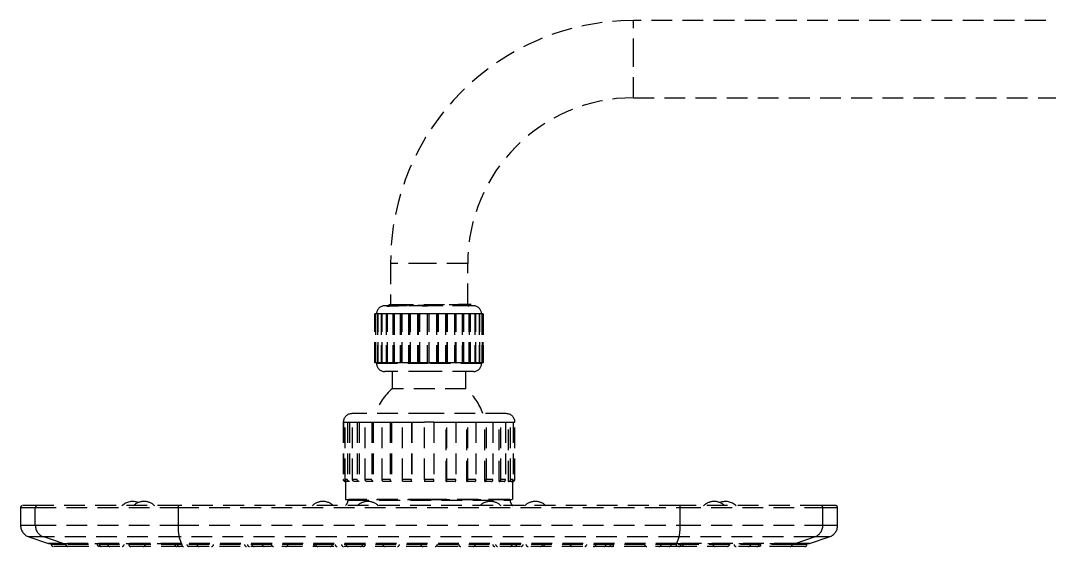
# Model space of a CAD drawing. Header units: millimetres. Extents: x 6110 to 6704, y -3675 to -2835.
# Drawn here: x 6465.3 to 6528.3, y -3179.4 to -3147.2 of the extents above; entities that cross this region are included whole.
import ezdxf

# ---------------------------------------------------------------- set-up
doc = ezdxf.new("R2010")
doc.units = ezdxf.units.MM
doc.header["$LTSCALE"] = 0.1
doc.linetypes.add('HIDDENX2', pattern=[19.05, 12.7, -6.35])
doc.layers.add('HIDDEN', color=8, linetype='HIDDENX2')

msp = doc.modelspace()

# ---------------------------------------------------------------- linework, layer by layer
at = {"layer": 'HIDDEN'}
for p, q in [((6552.8418, -3147.2331), (6502.8418, -3147.2331)), ((6502.8418, -3149.5955), (6502.8418, -3147.2331)), ((6502.8418, -3151.9581), (6502.8418, -3149.5955)), ((6502.8418, -3151.9581), (6552.8418, -3151.9581)), ((6487.9793, -3162.0956), (6487.9793, -3164.5956)), ((6490.3418, -3162.0956), (6487.9793, -3162.0956)), ((6492.7043, -3162.0956), (6490.3418, -3162.0956)), ((6492.7043, -3164.5956), (6492.7043, -3162.0956)), ((6492.9168, -3164.5956), (6492.1507, -3164.5956)), ((6487.0293, -3168.183), (6487.0293, -3165.1831)), ((6487.06, -3165.1831), (6487.0293, -3165.1831)), ((6487.06, -3165.1831), (6487.06, -3168.183)), ((6487.0797, -3165.1831), (6487.06, -3165.1831)), ((6487.0797, -3168.183), (6487.0797, -3165.1831)), ((6487.188, -3165.1831), (6487.0797, -3165.1831)), ((6487.188, -3165.1831), (6487.188, -3168.183)), ((6487.2291, -3165.1831), (6487.188, -3165.1831)), ((6487.2291, -3168.183), (6487.2291, -3165.1831)), ((6487.4119, -3165.1831), (6487.2291, -3165.1831)), ((6487.4119, -3165.1831), (6487.4119, -3168.183)), ((6487.4731, -3165.1831), (6487.4119, -3165.1831)), ((6487.4731, -3168.183), (6487.4731, -3165.1831)), ((6487.7247, -3165.1831), (6487.4731, -3165.1831)), ((6487.7247, -3165.1831), (6487.7247, -3168.183)), ((6487.8043, -3165.1831), (6487.7247, -3165.1831)), ((6487.8043, -3168.183), (6487.8043, -3165.1831)), ((6488.1171, -3165.1831), (6487.8043, -3165.1831)), ((6488.1171, -3165.1831), (6488.1171, -3168.183)), ((6488.1944, -3165.1831), (6488.1171, -3165.1831)), ((6488.1944, -3165.1831), (6488.1944, -3168.183)), ((6488.2126, -3168.183), (6488.2126, -3165.1831)), ((6488.577, -3165.1831), (6488.2126, -3165.1831)), ((6488.577, -3165.1831), (6488.577, -3168.183)), ((6488.6419, -3165.1831), (6488.577, -3165.1831)), ((6488.6419, -3165.1831), (6488.6419, -3168.183)), ((6488.6856, -3165.1831), (6488.6419, -3165.1831)), ((6488.6856, -3168.183), (6488.6856, -3165.1831)), ((6489.0906, -3165.1831), (6488.6856, -3165.1831)), ((6489.0906, -3165.1831), (6489.0906, -3168.183)), ((6489.1411, -3165.1831), (6489.0906, -3165.1831)), ((6489.2431, -3165.1831), (6489.1411, -3165.1831)), ((6489.1411, -3165.1831), (6489.1411, -3168.183)), ((6489.2089, -3168.183), (6489.2089, -3165.1831)), ((6489.6422, -3165.1831), (6489.2089, -3165.1831)), ((6489.6422, -3165.1831), (6489.6422, -3168.183)), ((6489.6768, -3165.1831), (6489.6422, -3165.1831)), ((6489.6768, -3165.1831), (6489.6768, -3168.183)), ((6489.784, -3165.1831), (6489.6768, -3165.1831)), ((6489.7666, -3168.183), (6489.7666, -3165.1831)), ((6490.2151, -3165.1831), (6489.7666, -3165.1831)), ((6490.2151, -3165.1831), (6490.2151, -3168.183)), ((6490.2326, -3165.1831), (6490.2151, -3165.1831)), ((6490.2326, -3165.1831), (6490.2326, -3168.183)), ((6490.3418, -3165.1831), (6490.2326, -3165.1831)), ((6490.7918, -3165.1831), (6490.3418, -3165.1831)), ((6490.3418, -3168.183), (6490.3418, -3165.1831)), ((6490.7918, -3165.1831), (6490.7918, -3168.183)), ((6490.8997, -3165.1831), (6490.7918, -3165.1831)), ((6490.8997, -3168.183), (6490.8997, -3165.1831)), ((6490.917, -3165.1831), (6490.8997, -3165.1831)), ((6490.917, -3168.183), (6490.917, -3165.1831)), ((6491.3549, -3165.1831), (6490.917, -3165.1831)), ((6491.4406, -3165.1831), (6491.3373, -3165.1831)), ((6491.3549, -3165.1831), (6491.3549, -3168.183)), ((6491.4406, -3168.183), (6491.4406, -3165.1831)), ((6491.4748, -3165.1831), (6491.4406, -3165.1831)), ((6491.4748, -3168.183), (6491.4748, -3165.1831)), ((6491.8871, -3165.1831), (6491.4748, -3165.1831)), ((6491.9481, -3165.1831), (6491.8526, -3165.1831)), ((6491.8871, -3165.1831), (6491.8871, -3168.183)), ((6491.9481, -3168.183), (6491.9481, -3165.1831)), ((6491.9981, -3165.1831), (6491.9481, -3165.1831)), ((6491.9981, -3168.183), (6491.9981, -3165.1831)), ((6492.3724, -3165.1831), (6491.9981, -3165.1831)), ((6492.3724, -3165.1831), (6492.3724, -3168.183)), ((6492.4068, -3165.1831), (6492.3724, -3165.1831)), ((6492.4068, -3168.183), (6492.4068, -3165.1831)), ((6492.4711, -3165.1831), (6492.4068, -3165.1831)), ((6492.4711, -3168.183), (6492.4711, -3165.1831)), ((6492.796, -3165.1831), (6492.4711, -3165.1831)), ((6492.796, -3165.1831), (6492.796, -3168.183)), ((6492.8027, -3168.183), (6492.8027, -3165.1831)), ((6492.8793, -3165.1831), (6492.8027, -3165.1831)), ((6492.8793, -3168.183), (6492.8793, -3165.1831)), ((6493.1451, -3165.1831), (6492.8793, -3165.1831)), ((6493.1451, -3165.1831), (6493.1451, -3168.183)), ((6493.2105, -3165.1831), (6493.1451, -3165.1831)), ((6493.2105, -3168.183), (6493.2105, -3165.1831)), ((6493.4089, -3165.1831), (6493.2105, -3165.1831)), ((6493.4089, -3165.1831), (6493.4089, -3168.183)), ((6493.4546, -3165.1831), (6493.4089, -3165.1831)), ((6493.4546, -3168.183), (6493.4546, -3165.1831)), ((6493.5796, -3165.1831), (6493.4546, -3165.1831)), ((6493.5796, -3165.1831), (6493.5796, -3168.183)), ((6493.604, -3165.1831), (6493.5796, -3165.1831)), ((6493.604, -3168.183), (6493.604, -3165.1831)), ((6493.6519, -3165.1831), (6493.604, -3165.1831)), ((6493.6519, -3165.1831), (6493.6519, -3168.183)), ((6493.6543, -3165.1831), (6493.6519, -3165.1831)), ((6493.6543, -3168.183), (6493.6543, -3165.1831)), ((6487.06, -3168.183), (6487.0293, -3168.183)), ((6487.0797, -3168.183), (6487.06, -3168.183)), ((6487.188, -3168.183), (6487.0797, -3168.183)), ((6487.1293, -3168.183), (6487.1293, -3168.2081)), ((6490.3049, -3168.2081), (6487.1293, -3168.2081)), ((6487.2291, -3168.183), (6487.188, -3168.183)), ((6487.4119, -3168.183), (6487.2291, -3168.183)), ((6487.4731, -3168.183), (6487.4119, -3168.183)), ((6487.7247, -3168.183), (6487.4731, -3168.183)), ((6487.8043, -3168.183), (6487.7247, -3168.183)), ((6488.1171, -3168.183), (6487.8043, -3168.183)), ((6488.1944, -3168.183), (6488.1171, -3168.183)), ((6488.577, -3168.183), (6488.2126, -3168.183)), ((6488.6419, -3168.183), (6488.577, -3168.183)), ((6489.0906, -3168.183), (6488.6856, -3168.183)), ((6489.1411, -3168.183), (6489.0906, -3168.183)), ((6489.6422, -3168.183), (6489.2089, -3168.183)), ((6489.6768, -3168.183), (6489.6422, -3168.183)), ((6490.2151, -3168.183), (6489.7666, -3168.183)), ((6490.2326, -3168.183), (6490.2151, -3168.183)), ((6493.5543, -3168.2081), (6490.3049, -3168.2081)), ((6490.7918, -3168.183), (6490.3418, -3168.183)), ((6490.8997, -3168.183), (6490.917, -3168.183)), ((6491.3549, -3168.183), (6490.917, -3168.183)), ((6491.4406, -3168.183), (6491.4748, -3168.183)), ((6491.8871, -3168.183), (6491.4748, -3168.183)), ((6491.9481, -3168.183), (6491.9981, -3168.183)), ((6492.3724, -3168.183), (6491.9981, -3168.183)), ((6492.4068, -3168.183), (6492.4711, -3168.183)), ((6492.796, -3168.183), (6492.4711, -3168.183)), ((6492.8027, -3168.183), (6492.8793, -3168.183)), ((6493.1451, -3168.183), (6492.8793, -3168.183)), ((6493.1451, -3168.183), (6493.2105, -3168.183)), ((6493.4089, -3168.183), (6493.2105, -3168.183)), ((6493.4089, -3168.183), (6493.4546, -3168.183)), ((6493.5796, -3168.183), (6493.4546, -3168.183)), ((6493.5543, -3168.2081), (6493.5543, -3168.183)), ((6493.5796, -3168.183), (6493.604, -3168.183)), ((6493.6519, -3168.183), (6493.604, -3168.183)), ((6493.6519, -3168.183), (6493.6543, -3168.183)), ((6488.0918, -3168.708), (6488.0918, -3169.7581)), ((6492.5918, -3169.7581), (6492.5918, -3168.708)), ((6492.5918, -3169.7581), (6488.0918, -3169.7581)), ((6485.0918, -3171.8062), (6485.0918, -3175.3063)), ((6485.0918, -3171.8062), (6485.0997, -3171.8062)), ((6485.0997, -3171.8062), (6485.2039, -3171.8062)), ((6485.0997, -3171.8062), (6485.0997, -3175.3063)), ((6485.2039, -3171.8062), (6485.3527, -3171.8062)), ((6485.2039, -3175.3063), (6485.2039, -3171.8062)), ((6485.3527, -3171.8062), (6485.6583, -3171.8062)), ((6485.3527, -3171.8062), (6485.3527, -3175.3063)), ((6485.4737, -3171.8062), (6485.4737, -3175.4312)), ((6485.6583, -3171.8062), (6485.9458, -3171.8062)), ((6485.6583, -3175.3063), (6485.6583, -3171.8062)), ((6485.9458, -3171.8062), (6486.4318, -3171.8062)), ((6485.9458, -3171.8062), (6485.9458, -3175.3063)), ((6486.0542, -3171.8062), (6486.0542, -3175.4312)), ((6486.4318, -3171.8062), (6486.8384, -3171.8062)), ((6486.4318, -3175.3063), (6486.4318, -3171.8062)), ((6486.8384, -3171.8062), (6487.4718, -3171.8062)), ((6486.8384, -3171.8062), (6486.8384, -3175.3063)), ((6486.9269, -3171.8062), (6486.9269, -3175.4312)), ((6487.4718, -3171.8062), (6487.9698, -3171.8062)), ((6487.4718, -3175.3063), (6487.4718, -3171.8062)), ((6487.9698, -3171.8062), (6488.7074, -3171.8062)), ((6487.9698, -3171.8062), (6487.9698, -3175.3063)), ((6488.0323, -3171.8062), (6488.0323, -3175.4312)), ((6488.7074, -3171.8062), (6489.2628, -3171.8062)), ((6488.7074, -3175.3063), (6488.7074, -3171.8062)), ((6489.2628, -3171.8062), (6490.0543, -3171.8062)), ((6489.2628, -3171.8062), (6489.2628, -3175.3063)), ((6489.2952, -3171.8062), (6489.2952, -3175.4312)), ((6490.6293, -3171.8062), (6490.0543, -3171.8062)), ((6490.0543, -3175.3063), (6490.0543, -3171.8062)), ((6490.6293, -3171.8062), (6491.4209, -3171.8062)), ((6490.6293, -3171.8062), (6490.6293, -3175.3063)), ((6491.3885, -3175.4312), (6491.3885, -3171.8062)), ((6491.4209, -3171.8062), (6491.9763, -3171.8062)), ((6491.4209, -3175.3063), (6491.4209, -3171.8062)), ((6491.9763, -3171.8062), (6492.7139, -3171.8062)), ((6491.9763, -3171.8062), (6491.9763, -3175.3063)), ((6492.6513, -3175.4312), (6492.6513, -3171.8062)), ((6492.7139, -3171.8062), (6493.2119, -3171.8062)), ((6492.7139, -3175.3063), (6492.7139, -3171.8062)), ((6493.2119, -3171.8062), (6493.8453, -3171.8062)), ((6493.2119, -3171.8062), (6493.2119, -3175.3063)), ((6493.7568, -3175.4312), (6493.7568, -3171.8062)), ((6493.8453, -3171.8062), (6494.2519, -3171.8062)), ((6493.8453, -3175.3063), (6493.8453, -3171.8062)), ((6494.2519, -3171.8062), (6494.7379, -3171.8062)), ((6494.2519, -3171.8062), (6494.2519, -3175.3063)), ((6494.6295, -3175.4312), (6494.6295, -3171.8062)), ((6494.7379, -3171.8062), (6495.0254, -3171.8062)), ((6494.7379, -3175.3063), (6494.7379, -3171.8062)), ((6495.0254, -3171.8062), (6495.3309, -3171.8062)), ((6495.0254, -3171.8062), (6495.0254, -3175.3063)), ((6495.21, -3175.4312), (6495.21, -3171.8062)), ((6495.3309, -3171.8062), (6495.4797, -3171.8062)), ((6495.3309, -3175.3063), (6495.3309, -3171.8062)), ((6495.4797, -3171.8062), (6495.5839, -3171.8062)), ((6495.4797, -3171.8062), (6495.4797, -3175.3063)), ((6495.5839, -3175.3063), (6495.5839, -3171.8062)), ((6495.5839, -3171.8062), (6495.5918, -3171.8062)), ((6495.5918, -3175.3063), (6495.5918, -3171.8062)), ((6485.0997, -3175.3063), (6485.0918, -3175.3063)), ((6485.3527, -3175.3063), (6485.2039, -3175.3063)), ((6485.2168, -3175.4312), (6485.2168, -3176.5312)), ((6485.2249, -3175.4312), (6485.2168, -3175.4312)), ((6485.2249, -3175.3755), (6485.2249, -3175.4312)), ((6485.4737, -3175.4312), (6485.3248, -3175.4312)), ((6485.9458, -3175.3063), (6485.6583, -3175.3063)), ((6486.0542, -3175.4312), (6485.7667, -3175.4312)), ((6486.8384, -3175.3063), (6486.4318, -3175.3063)), ((6486.9269, -3175.4312), (6486.5203, -3175.4312)), ((6487.9698, -3175.3063), (6487.4718, -3175.3063)), ((6488.0323, -3175.4312), (6487.5344, -3175.4312)), ((6489.2628, -3175.3063), (6488.7074, -3175.3063)), ((6489.2952, -3175.4312), (6488.7398, -3175.4312)), ((6490.6293, -3175.3063), (6490.0543, -3175.3063)), ((6490.6293, -3175.4312), (6490.0543, -3175.4312)), ((6491.9439, -3175.4312), (6491.3885, -3175.4312)), ((6491.9763, -3175.3063), (6491.4209, -3175.3063)), ((6493.1493, -3175.4312), (6492.6513, -3175.4312)), ((6493.2119, -3175.3063), (6492.7139, -3175.3063)), ((6494.1633, -3175.4312), (6493.7568, -3175.4312)), ((6494.2519, -3175.3063), (6493.8453, -3175.3063)), ((6494.917, -3175.4312), (6494.6295, -3175.4312)), ((6495.0254, -3175.3063), (6494.7379, -3175.3063)), ((6495.3588, -3175.4312), (6495.21, -3175.4312)), ((6495.4797, -3175.3063), (6495.3309, -3175.3063)), ((6495.4588, -3175.4312), (6495.4588, -3175.3755)), ((6495.4668, -3175.4312), (6495.4588, -3175.4312)), ((6495.4668, -3176.5312), (6495.4668, -3175.4312)), ((6495.5918, -3175.3063), (6495.5839, -3175.3063)), ((6465.3418, -3177.0312), (6465.3418, -3178.1157)), ((6465.3418, -3177.0312), (6466.2447, -3177.0312)), ((6466.2447, -3177.0312), (6474.9796, -3177.0312)), ((6466.2447, -3178.1157), (6466.2447, -3177.0312)), ((6474.9796, -3177.0312), (6505.7041, -3177.0312)), ((6474.9796, -3177.0312), (6474.9796, -3178.1157)), ((6485.2168, -3176.5312), (6490.3418, -3176.5312)), ((6485.3898, -3176.5767), (6495.2939, -3176.5767)), ((6490.3418, -3176.5312), (6495.4668, -3176.5312)), ((6505.7041, -3178.1157), (6505.7041, -3177.0312)), ((6505.7041, -3177.0312), (6514.439, -3177.0312)), ((6514.439, -3178.1157), (6514.439, -3177.0312)), ((6514.439, -3177.0312), (6515.3418, -3177.0312)), ((6515.3418, -3178.1157), (6515.3418, -3177.0312)), ((6465.3418, -3178.1157), (6466.2447, -3178.1157)), ((6466.2447, -3178.1157), (6474.9796, -3178.1157)), ((6474.9796, -3178.1157), (6505.7041, -3178.1157)), ((6505.7041, -3178.1157), (6514.439, -3178.1157)), ((6514.439, -3178.1157), (6515.3418, -3178.1157)), ((6465.8547, -3178.8272), (6467.0523, -3179.2264)), ((6466.7556, -3178.8272), (6465.8547, -3178.8272)), ((6475.0426, -3178.8272), (6466.7556, -3178.8272)), ((6467.9489, -3179.2264), (6466.7556, -3178.8272)), ((6505.6411, -3178.8272), (6475.0426, -3178.8272)), ((6475.1898, -3179.2264), (6475.0426, -3178.8272)), ((6505.4939, -3179.2264), (6505.6411, -3178.8272)), ((6513.928, -3178.8272), (6505.6411, -3178.8272)), ((6512.7347, -3179.2264), (6513.928, -3178.8272)), ((6513.6314, -3179.2264), (6514.829, -3178.8272)), ((6514.829, -3178.8272), (6513.928, -3178.8272)), ((6467.9489, -3179.2264), (6467.0523, -3179.2264)), ((6467.0918, -3179.2328), (6467.9883, -3179.2328)), ((6467.2168, -3179.2328), (6467.2168, -3179.2812)), ((6468.1129, -3179.2812), (6467.2168, -3179.2812)), ((6475.1898, -3179.2264), (6467.9489, -3179.2264)), ((6467.9883, -3179.2328), (6475.1946, -3179.2328)), ((6468.1129, -3179.2812), (6468.1129, -3179.2328)), ((6475.21, -3179.2812), (6468.1129, -3179.2812)), ((6505.4939, -3179.2264), (6475.1898, -3179.2264)), ((6475.21, -3179.2812), (6475.21, -3179.2264)), ((6505.4737, -3179.2812), (6475.21, -3179.2812)), ((6505.4737, -3179.2812), (6505.4737, -3179.2264)), ((6512.5708, -3179.2812), (6505.4737, -3179.2812)), ((6505.489, -3179.2328), (6512.6953, -3179.2328)), ((6512.7347, -3179.2264), (6505.4939, -3179.2264)), ((6512.5708, -3179.2812), (6512.5708, -3179.2328)), ((6513.4668, -3179.2812), (6512.5708, -3179.2812)), ((6512.6953, -3179.2328), (6513.5918, -3179.2328)), ((6513.6314, -3179.2264), (6512.7347, -3179.2264)), ((6513.4668, -3179.2812), (6513.4668, -3179.2328))]:
    msp.add_line(p, q, dxfattribs=at)
for centre, radius, start, end in [((6502.8418, -3162.0956), 14.8625, 90, 180), ((6502.8418, -3162.0956), 10.1375, 90, 180), ((6487.6293, -3165.1831), 0.5, 90, 180), ((6493.0543, -3165.1831), 0.5, 0, 90), ((6487.6293, -3168.2081), 0.5, 180, 270), ((6493.0543, -3168.2081), 0.5, 270, 0), ((6490.3418, -3172.4063), 3.475, 130.352024, 160.950053), ((6490.3418, -3172.4063), 3.475, 18.939284, 49.647976), ((6485.6168, -3171.8062), 0.525, 90, 180), ((6495.0668, -3171.8062), 0.525, 0, 90), ((6485.2168, -3175.3062), 0.125, 180, 270), ((6495.4668, -3175.3062), 0.125, 270, 0), ((6465.4668, -3177.0312), 0.125, 90, 180), ((6466.3694, -3177.031), 0.1248, 90.09604, 180.109248), ((6472.2037, -3177.5937), 0.9375, 68.257004, 134.415309), ((6472.8983, -3177.5937), 0.9375, 90, 134.415309), ((6472.8983, -3177.5937), 0.9375, 45.584691, 90), ((6475.2452, -3177.0004), 0.2674, 159.380261, 186.61862), ((6483.8418, -3177.5937), 0.9375, 90, 134.415309), ((6483.8418, -3177.5937), 0.9375, 45.584691, 90), ((6484.8918, -3176.5312), 0.5, 311.144294, 354.784091), ((6485.4395, -3176.5812), 0.05, 90, 174.784091), ((6486.5918, -3177.5937), 0.9375, 90, 134.415309), ((6486.5918, -3177.5937), 0.9375, 45.584691, 90), ((6494.0918, -3177.5937), 0.9375, 90, 134.415309), ((6494.0918, -3177.5937), 0.9375, 45.584691, 90), ((6495.2441, -3176.5812), 0.05, 5.215909, 90), ((6495.7918, -3176.5312), 0.5, 185.215909, 229.620883), ((6496.8418, -3177.5937), 0.9375, 90, 134.415309), ((6496.8418, -3177.5937), 0.9375, 45.584691, 90), ((6505.4384, -3177.0005), 0.2675, 353.391417, 20.62316), ((6507.7854, -3177.5937), 0.9375, 90, 134.415309), ((6507.7854, -3177.5937), 0.9375, 45.584691, 90), ((6508.48, -3177.5937), 0.9375, 45.584691, 111.742968), ((6514.3142, -3177.031), 0.1248, 359.889329, 89.905384), ((6515.2168, -3177.0312), 0.125, 0, 90), ((6466.0918, -3178.1157), 0.75, 180, 251.565051), ((6466.9944, -3178.1165), 0.7498, 179.939075, 251.427911), ((6477.7958, -3178.2248), 2.8184, 177.78083, 192.341611), ((6502.8878, -3178.2248), 2.8184, 347.657801, 2.218567), ((6513.6892, -3178.1165), 0.7498, 288.572089, 0.060925), ((6514.5918, -3178.1157), 0.75, 288.434949, 0), ((6467.0918, -3179.1078), 0.125, 251.565051, 270), ((6467.3418, -3179.2812), 0.125, 180, 270), ((6468.2377, -3179.2815), 0.1248, 179.882048, 269.899005), ((6470.1547, -3179.2812), 0.125, 187.494717, 257.36955), ((6470.2829, -3179.2812), 0.125, 187.494717, 270), ((6470.7955, -3179.2812), 0.125, 187.494717, 270), ((6471.5553, -3179.2812), 0.125, 270, 352.505283), ((6472.0838, -3179.2812), 0.125, 187.494717, 270), ((6472.8437, -3179.2812), 0.125, 270, 352.505283), ((6474.9111, -3179.2812), 0.125, 187.494717, 262.704344), ((6475.0585, -3179.2812), 0.125, 187.494717, 270), ((6475.4755, -3179.312), 0.2673, 173.37931, 200.631959), ((6475.3042, -3179.2812), 0.125, 237.839603, 270), ((6475.6479, -3179.2812), 0.125, 187.494717, 270), ((6476.2661, -3179.2812), 0.125, 187.494717, 270), ((6477.0259, -3179.2812), 0.125, 270, 352.505283), ((6479.1704, -3179.2812), 0.125, 187.494717, 270), ((6479.3458, -3179.2812), 0.125, 187.494717, 270), ((6479.6378, -3179.2812), 0.125, 187.494717, 270), ((6480.2566, -3179.2812), 0.125, 187.494717, 270), ((6480.8202, -3179.2812), 0.125, 187.494717, 270), ((6481.5801, -3179.2812), 0.125, 270, 352.505283), ((6483.4037, -3179.2812), 0.125, 187.494717, 256.555063), ((6483.5292, -3179.2812), 0.125, 187.494717, 270), ((6484.289, -3179.2812), 0.125, 270, 352.505283), ((6484.7134, -3179.2812), 0.125, 187.494717, 270), ((6485.1044, -3179.2812), 0.125, 187.494717, 270), ((6485.3877, -3179.2812), 0.125, 187.494717, 270), ((6486.1476, -3179.2812), 0.125, 270, 352.505283), ((6486.3217, -3179.2812), 0.125, 270, 352.505283), ((6487.644, -3179.2812), 0.125, 187.494717, 270), ((6488.4038, -3179.2812), 0.125, 270, 352.505283), ((6489.9619, -3179.2812), 0.125, 187.494717, 270), ((6490.7217, -3179.2812), 0.125, 270, 352.505283), ((6492.2799, -3179.2812), 0.125, 187.494717, 270), ((6493.0397, -3179.2812), 0.125, 270, 352.505283), ((6494.3619, -3179.2812), 0.125, 187.494717, 270), ((6494.5361, -3179.2812), 0.125, 187.494717, 270), ((6495.2959, -3179.2812), 0.125, 270, 352.505283), ((6495.5792, -3179.2812), 0.125, 270, 352.505283), ((6495.9703, -3179.2812), 0.125, 270, 352.505283), ((6496.3947, -3179.2812), 0.125, 187.494717, 270), ((6497.1545, -3179.2812), 0.125, 270, 352.505283), ((6497.2799, -3179.2812), 0.125, 283.47875, 352.505283), ((6499.1036, -3179.2812), 0.125, 187.494717, 270), ((6499.8634, -3179.2812), 0.125, 270, 352.505283), ((6500.427, -3179.2812), 0.125, 270, 352.505283), ((6501.0458, -3179.2812), 0.125, 270, 352.505283), ((6501.3379, -3179.2812), 0.125, 270, 352.505283), ((6501.5133, -3179.2812), 0.125, 270, 352.505283), ((6503.6578, -3179.2812), 0.125, 187.494717, 270), ((6504.4176, -3179.2812), 0.125, 270, 352.505283), ((6505.0358, -3179.2812), 0.125, 270, 352.505283), ((6505.2078, -3179.312), 0.2676, 339.381973, 6.606758), ((6505.6251, -3179.2812), 0.125, 270, 352.505283), ((6505.7726, -3179.2812), 0.125, 277.125021, 352.505283), ((6507.84, -3179.2812), 0.125, 187.494717, 270), ((6508.5998, -3179.2812), 0.125, 270, 352.505283), ((6509.1283, -3179.2812), 0.125, 187.494717, 270), ((6509.8882, -3179.2812), 0.125, 270, 352.505283), ((6510.4008, -3179.2812), 0.125, 270, 352.505283), ((6510.529, -3179.2812), 0.125, 282.694426, 352.505283), ((6512.446, -3179.2815), 0.1248, 270.103849, 0.111671), ((6513.3418, -3179.2812), 0.125, 270, 0), ((6513.5918, -3179.1078), 0.125, 270, 288.434949)]:
    msp.add_arc(centre, radius, start, end, dxfattribs=at)
for points, knots in [([(6490.3418, -3164.6831), (6490.1764, -3164.6831), (6489.8356, -3164.6831), (6489.3301, -3164.6831), (6488.8439, -3164.6831), (6488.4102, -3164.6831), (6488.0574, -3164.6831), (6487.8072, -3164.6831), (6487.6563, -3164.6831), (6487.6381, -3164.6831), (6487.6293, -3164.6831)], [0, 0, 0, 0, 0.11651691, 0.2400116, 0.36864191, 0.50000103, 0.63136016, 0.75998966, 0.88348484, 1, 1, 1, 1]), ([(6487.7731, -3164.7128), (6487.7718, -3164.7125), (6487.745, -3164.7076), (6487.8924, -3164.6974), (6488.2229, -3164.6822), (6488.7546, -3164.6684), (6489.4113, -3164.6532), (6490.1488, -3164.6384), (6490.8995, -3164.6245), (6491.5995, -3164.6094), (6491.9716, -3164.6001), (6492.1507, -3164.5956)], [0, 0, 0, 0, 0.0060971, 0.1312917, 0.257505, 0.3809323, 0.506969, 0.6324816, 0.7561663, 0.882601, 1, 1, 1, 1]), ([(6487.9401, -3164.6134), (6487.9114, -3164.63), (6487.8713, -3164.6532), (6487.8311, -3164.6764), (6487.8196, -3164.6831)], [0, 0, 0, 0, 0.7132686, 1, 1, 1, 1]), ([(6487.9438, -3164.6134), (6487.9429, -3164.6132), (6487.9183, -3164.6081), (6488.0049, -3164.6023), (6488.1017, -3164.5964), (6488.1161, -3164.5956)], [0, 0, 0, 0, 0.0314935, 0.8563722, 1, 1, 1, 1]), ([(6488.1161, -3164.5956), (6488.1715, -3164.5956), (6488.3323, -3164.5956), (6488.786, -3164.5956), (6489.4938, -3164.5956), (6490.3165, -3164.5956), (6491.1601, -3164.5956), (6491.7754, -3164.5956), (6492.071, -3164.5956), (6492.1507, -3164.5956)], [0, 0, 0, 0, 0.0869318, 0.2525848, 0.4196711, 0.5900583, 0.7603345, 0.9353308, 1, 1, 1, 1]), ([(6489.9133, -3164.6831), (6489.9933, -3164.6814), (6490.3117, -3164.6749), (6490.9032, -3164.6642), (6491.6054, -3164.6488), (6492.2072, -3164.6345), (6492.6255, -3164.6208), (6492.8709, -3164.6073), (6492.9017, -3164.5994), (6492.9168, -3164.5956)], [0, 0, 0, 0, 0.0555237, 0.2208551, 0.3898624, 0.5561331, 0.7228045, 0.8645423, 1, 1, 1, 1]), ([(6493.0543, -3164.6831), (6493.0455, -3164.6831), (6493.0274, -3164.6831), (6492.8765, -3164.6831), (6492.6262, -3164.6831), (6492.2734, -3164.6831), (6491.8397, -3164.6831), (6491.3536, -3164.6831), (6490.8481, -3164.6831), (6490.5073, -3164.6831), (6490.3418, -3164.6831)], [0, 0, 0, 0, 0.1165154, 0.2400108, 0.3686405, 0.4999998, 0.6313592, 0.7599897, 0.8834846, 1, 1, 1, 1]), ([(6492.7302, -3164.6999), (6492.7587, -3164.6834), (6492.8157, -3164.6502), (6492.8728, -3164.6172), (6492.9013, -3164.6006)], [0, 0, 0, 0, 0.5000239, 1, 1, 1, 1]), ([(6490.3418, -3168.708), (6490.1764, -3168.708), (6489.8356, -3168.708), (6489.3301, -3168.708), (6488.8439, -3168.708), (6488.4102, -3168.708), (6488.0574, -3168.708), (6487.8072, -3168.708), (6487.6563, -3168.708), (6487.6381, -3168.708), (6487.6293, -3168.708)], [0, 0, 0, 0, 0.11651691, 0.2400116, 0.36864191, 0.50000103, 0.63136016, 0.75998966, 0.88348484, 1, 1, 1, 1]), ([(6493.0543, -3168.708), (6493.0455, -3168.708), (6493.0274, -3168.708), (6492.8765, -3168.708), (6492.6262, -3168.708), (6492.2734, -3168.708), (6491.8397, -3168.708), (6491.3536, -3168.708), (6490.8481, -3168.708), (6490.5073, -3168.708), (6490.3418, -3168.708)], [0, 0, 0, 0, 0.1165154, 0.2400108, 0.3686405, 0.4999998, 0.6313592, 0.7599897, 0.8834846, 1, 1, 1, 1]), ([(6490.3416, -3171.2812), (6490.0534, -3171.2812), (6489.4598, -3171.2812), (6488.5793, -3171.2812), (6487.7325, -3171.2812), (6486.9769, -3171.2812), (6486.4639, -3171.2812), (6486.139, -3171.2812), (6485.8816, -3171.2812), (6485.6635, -3171.2812), (6485.6321, -3171.2812), (6485.6168, -3171.2812)], [0, 0, 0, 0, 0.1164976, 0.2399727, 0.3685805, 0.4999178, 0.631254, 0.6956317, 0.7600278, 0.8835028, 1, 1, 1, 1]), ([(6495.0668, -3171.2812), (6495.0485, -3171.2812), (6495.0124, -3171.2812), (6494.7289, -3171.2812), (6494.2981, -3171.2812), (6493.7139, -3171.2812), (6492.9887, -3171.2812), (6492.1531, -3171.2812), (6491.2576, -3171.2812), (6490.6436, -3171.2812), (6490.3416, -3171.2812)], [0, 0, 0, 0, 0.1274916, 0.252494, 0.3734428, 0.4970986, 0.6240359, 0.7518219, 0.8779227, 1, 1, 1, 1]), ([(6485.2249, -3175.4312), (6485.2108, -3175.4299), (6485.1826, -3175.4271), (6485.1451, -3175.4055), (6485.1167, -3175.3737), (6485.1018, -3175.3386), (6485.1003, -3175.3154), (6485.0997, -3175.3063)], [0, 0, 0, 0, 0.2151444, 0.4302845, 0.6452254, 0.859915, 1, 1, 1, 1]), ([(6485.3248, -3175.4312), (6485.3112, -3175.4299), (6485.284, -3175.4271), (6485.2477, -3175.4055), (6485.2204, -3175.3737), (6485.206, -3175.3386), (6485.2045, -3175.3154), (6485.2039, -3175.3063)], [0, 0, 0, 0, 0.2151016, 0.4302853, 0.6452032, 0.8599128, 1, 1, 1, 1]), ([(6485.4737, -3175.4312), (6485.4601, -3175.4299), (6485.4328, -3175.4271), (6485.3966, -3175.4055), (6485.3692, -3175.3737), (6485.3548, -3175.3386), (6485.3533, -3175.3154), (6485.3527, -3175.3063)], [0, 0, 0, 0, 0.2151326, 0.4302874, 0.6452245, 0.8599112, 1, 1, 1, 1]), ([(6485.7667, -3175.4312), (6485.7545, -3175.4299), (6485.7301, -3175.4271), (6485.6976, -3175.4055), (6485.673, -3175.3737), (6485.6601, -3175.3386), (6485.6588, -3175.3154), (6485.6583, -3175.3063)], [0, 0, 0, 0, 0.2151542, 0.4303154, 0.6452244, 0.8599165, 1, 1, 1, 1]), ([(6486.0542, -3175.4312), (6486.042, -3175.4299), (6486.0176, -3175.4271), (6485.9851, -3175.4055), (6485.9605, -3175.3737), (6485.9476, -3175.3386), (6485.9463, -3175.3154), (6485.9458, -3175.3063)], [0, 0, 0, 0, 0.21510792, 0.4302908, 0.64521401, 0.85991115, 1, 1, 1, 1]), ([(6486.5203, -3175.4312), (6486.5104, -3175.4299), (6486.4904, -3175.4271), (6486.4639, -3175.4055), (6486.4439, -3175.3737), (6486.4333, -3175.3386), (6486.4322, -3175.3154), (6486.4318, -3175.3063)], [0, 0, 0, 0, 0.2151018, 0.4302879, 0.6452127, 0.8599105, 1, 1, 1, 1]), ([(6486.9269, -3175.4312), (6486.9169, -3175.4299), (6486.897, -3175.4271), (6486.8705, -3175.4055), (6486.8504, -3175.3737), (6486.8399, -3175.3386), (6486.8388, -3175.3154), (6486.8384, -3175.3063)], [0, 0, 0, 0, 0.2151277, 0.4302896, 0.6452137, 0.8599109, 1, 1, 1, 1]), ([(6487.5344, -3175.4312), (6487.5273, -3175.4299), (6487.5132, -3175.4271), (6487.4945, -3175.4055), (6487.4803, -3175.3737), (6487.4728, -3175.3386), (6487.4721, -3175.3154), (6487.4718, -3175.3063)], [0, 0, 0, 0, 0.215141, 0.4302789, 0.6452152, 0.8599129, 1, 1, 1, 1]), ([(6488.0323, -3175.4312), (6488.0253, -3175.4299), (6488.0112, -3175.4271), (6487.9924, -3175.4055), (6487.9783, -3175.3737), (6487.9708, -3175.3386), (6487.9701, -3175.3154), (6487.9698, -3175.3063)], [0, 0, 0, 0, 0.2151092, 0.4302768, 0.6452139, 0.8599124, 1, 1, 1, 1]), ([(6488.7398, -3175.4312), (6488.7361, -3175.4299), (6488.7288, -3175.4271), (6488.7191, -3175.4055), (6488.7118, -3175.3737), (6488.7079, -3175.3386), (6488.7075, -3175.3154), (6488.7074, -3175.3063)], [0, 0, 0, 0, 0.2151003, 0.4302913, 0.645208, 0.8599126, 1, 1, 1, 1]), ([(6489.2952, -3175.4312), (6489.2915, -3175.4299), (6489.2842, -3175.4271), (6489.2745, -3175.4055), (6489.2672, -3175.3737), (6489.2633, -3175.3386), (6489.2629, -3175.3154), (6489.2628, -3175.3063)], [0, 0, 0, 0, 0.2151326, 0.4302874, 0.6452245, 0.8599112, 1, 1, 1, 1]), ([(6490.0543, -3175.3063), (6490.0543, -3175.3203), (6490.0543, -3175.3484), (6490.0543, -3175.3858), (6490.0543, -3175.414), (6490.0543, -3175.4291), (6490.0543, -3175.4306), (6490.0543, -3175.4312)], [0, 0, 0, 0, 0.21418042, 0.42855983, 0.64295072, 0.85767324, 1, 1, 1, 1]), ([(6490.6293, -3175.4312), (6490.6293, -3175.4299), (6490.6293, -3175.4271), (6490.6293, -3175.4055), (6490.6293, -3175.3737), (6490.6293, -3175.3386), (6490.6293, -3175.3154), (6490.6293, -3175.3063)], [0, 0, 0, 0, 0.2151417, 0.4303125, 0.6452256, 0.8599126, 1, 1, 1, 1]), ([(6491.3885, -3175.4312), (6491.3921, -3175.4299), (6491.3994, -3175.4271), (6491.4091, -3175.4055), (6491.4165, -3175.3737), (6491.4203, -3175.3386), (6491.4207, -3175.3154), (6491.4209, -3175.3063)], [0, 0, 0, 0, 0.215132, 0.4302862, 0.6452228, 0.8599126, 1, 1, 1, 1]), ([(6491.9439, -3175.4312), (6491.9475, -3175.4299), (6491.9548, -3175.4271), (6491.9645, -3175.4055), (6491.9719, -3175.3737), (6491.9757, -3175.3386), (6491.9761, -3175.3154), (6491.9763, -3175.3063)], [0, 0, 0, 0, 0.2151003, 0.4302913, 0.645208, 0.8599126, 1, 1, 1, 1]), ([(6492.6513, -3175.4312), (6492.6584, -3175.4299), (6492.6724, -3175.4271), (6492.6912, -3175.4055), (6492.7054, -3175.3737), (6492.7128, -3175.3386), (6492.7136, -3175.3154), (6492.7139, -3175.3063)], [0, 0, 0, 0, 0.21510792, 0.4302908, 0.64521401, 0.85991115, 1, 1, 1, 1]), ([(6493.1493, -3175.4312), (6493.1563, -3175.4299), (6493.1704, -3175.4271), (6493.1892, -3175.4055), (6493.2033, -3175.3737), (6493.2108, -3175.3386), (6493.2116, -3175.3154), (6493.2119, -3175.3063)], [0, 0, 0, 0, 0.215141, 0.4302789, 0.6452152, 0.8599129, 1, 1, 1, 1]), ([(6493.7568, -3175.4312), (6493.7667, -3175.4299), (6493.7866, -3175.4271), (6493.8132, -3175.4055), (6493.8332, -3175.3737), (6493.8438, -3175.3386), (6493.8448, -3175.3154), (6493.8453, -3175.3063)], [0, 0, 0, 0, 0.2151277, 0.4302896, 0.6452137, 0.8599109, 1, 1, 1, 1]), ([(6494.1633, -3175.4312), (6494.1733, -3175.4299), (6494.1932, -3175.4271), (6494.2198, -3175.4055), (6494.2398, -3175.3737), (6494.2504, -3175.3386), (6494.2514, -3175.3154), (6494.2519, -3175.3063)], [0, 0, 0, 0, 0.2151018, 0.4302879, 0.6452127, 0.8599105, 1, 1, 1, 1]), ([(6494.6295, -3175.4312), (6494.6417, -3175.4299), (6494.6661, -3175.4271), (6494.6986, -3175.4055), (6494.7231, -3175.3737), (6494.7361, -3175.3386), (6494.7374, -3175.3154), (6494.7379, -3175.3063)], [0, 0, 0, 0, 0.21510792, 0.4302908, 0.64521401, 0.85991115, 1, 1, 1, 1]), ([(6494.917, -3175.4312), (6494.9292, -3175.4299), (6494.9536, -3175.4271), (6494.9861, -3175.4055), (6495.0106, -3175.3737), (6495.0235, -3175.3386), (6495.0249, -3175.3154), (6495.0254, -3175.3063)], [0, 0, 0, 0, 0.2151267, 0.4302928, 0.6452287, 0.8599133, 1, 1, 1, 1]), ([(6495.21, -3175.4312), (6495.2236, -3175.4299), (6495.2508, -3175.4271), (6495.2871, -3175.4055), (6495.3145, -3175.3737), (6495.3289, -3175.3386), (6495.3303, -3175.3154), (6495.3309, -3175.3063)], [0, 0, 0, 0, 0.2151326, 0.4302874, 0.6452245, 0.8599112, 1, 1, 1, 1]), ([(6495.3588, -3175.4312), (6495.3724, -3175.4299), (6495.3996, -3175.4271), (6495.4359, -3175.4055), (6495.4633, -3175.3737), (6495.4777, -3175.3386), (6495.4792, -3175.3154), (6495.4797, -3175.3063)], [0, 0, 0, 0, 0.215137, 0.4302876, 0.6452047, 0.8599134, 1, 1, 1, 1]), ([(6495.4588, -3175.4312), (6495.4728, -3175.4299), (6495.501, -3175.4271), (6495.5386, -3175.4055), (6495.5669, -3175.3737), (6495.5818, -3175.3386), (6495.5833, -3175.3154), (6495.5839, -3175.3063)], [0, 0, 0, 0, 0.2151444, 0.4302845, 0.6452254, 0.859915, 1, 1, 1, 1]), ([(6466.3692, -3176.9062), (6466.1592, -3176.9062), (6465.7393, -3176.9062), (6465.4766, -3176.9062), (6465.4963, -3176.9062), (6465.5029, -3176.9062)], [0, 0, 0, 0, 0.4000273, 0.7999413, 1, 1, 1, 1]), ([(6474.9949, -3176.9062), (6474.6444, -3176.9062), (6473.9353, -3176.9062), (6472.8909, -3176.9062), (6471.6849, -3176.9062), (6470.3718, -3176.9062), (6469.2032, -3176.9062), (6468.3218, -3176.9062), (6467.6776, -3176.9062), (6467.0764, -3176.9062), (6466.5822, -3176.9062), (6466.4392, -3176.9062), (6466.3692, -3176.9062)], [0, 0, 0, 0, 0.0790822, 0.1599961, 0.2426226, 0.3703089, 0.4999844, 0.5864686, 0.6723674, 0.7575314, 0.8814151, 1, 1, 1, 1]), ([(6505.6887, -3176.9062), (6503.6513, -3176.9062), (6499.5734, -3176.9062), (6493.4214, -3176.9062), (6487.2623, -3176.9062), (6481.1103, -3176.9062), (6477.0324, -3176.9062), (6474.9949, -3176.9062)], [0, 0, 0, 0, 0.1998018, 0.399899, 0.6000964, 0.8001965, 1, 1, 1, 1]), ([(6490.3418, -3176.5312), (6490.0428, -3176.5312), (6489.4269, -3176.5312), (6488.5133, -3176.5312), (6487.6347, -3176.5312), (6486.8507, -3176.5312), (6486.3184, -3176.5312), (6485.9813, -3176.5312), (6485.7142, -3176.5312), (6485.488, -3176.5312), (6485.4554, -3176.5312), (6485.4395, -3176.5312)], [0, 0, 0, 0, 0.116497, 0.2399724, 0.3685798, 0.4999173, 0.6312553, 0.6956331, 0.7600287, 0.8835029, 1, 1, 1, 1]), ([(6495.2441, -3176.5312), (6495.2282, -3176.5312), (6495.1954, -3176.5312), (6494.9227, -3176.5312), (6494.4704, -3176.5312), (6493.8329, -3176.5312), (6493.1773, -3176.5312), (6492.6008, -3176.5312), (6492.0115, -3176.5312), (6491.2566, -3176.5312), (6490.6408, -3176.5312), (6490.3418, -3176.5312)], [0, 0, 0, 0, 0.1164972, 0.2399715, 0.3685799, 0.4999181, 0.6312549, 0.6956336, 0.7600284, 0.8835039, 1, 1, 1, 1]), ([(6514.3145, -3176.9062), (6514.2733, -3176.9062), (6514.1902, -3176.9062), (6513.9163, -3176.9062), (6513.4586, -3176.9062), (6512.7203, -3176.9062), (6511.7488, -3176.9062), (6510.7522, -3176.9062), (6509.8162, -3176.9062), (6508.6611, -3176.9062), (6507.2867, -3176.9062), (6506.2136, -3176.9062), (6505.6887, -3176.9062)], [0, 0, 0, 0, 0.0790832, 0.1599965, 0.2426227, 0.3703086, 0.4999847, 0.5864685, 0.6723671, 0.7575313, 0.8814148, 1, 1, 1, 1]), ([(6515.1807, -3176.9062), (6515.1873, -3176.9062), (6515.207, -3176.9062), (6514.9444, -3176.9062), (6514.5245, -3176.9062), (6514.3145, -3176.9062)], [0, 0, 0, 0, 0.2000566, 0.59996949, 1, 1, 1, 1]), ([(6468.2374, -3179.4062), (6468.029, -3179.4062), (6467.6122, -3179.4062), (6467.3516, -3179.4062), (6467.3711, -3179.4062), (6467.3777, -3179.4062)], [0, 0, 0, 0, 0.40002731, 0.79994101, 1, 1, 1, 1]), ([(6475.2254, -3179.4062), (6474.8001, -3179.4062), (6473.9307, -3179.4062), (6472.6731, -3179.4062), (6471.4799, -3179.4062), (6470.4148, -3179.4062), (6469.528, -3179.4062), (6468.8616, -3179.4062), (6468.4102, -3179.4062), (6468.2942, -3179.4062), (6468.2374, -3179.4062)], [0, 0, 0, 0, 0.1186254, 0.242551, 0.37028, 0.5000004, 0.6297202, 0.7574497, 0.8813755, 1, 1, 1, 1]), ([(6505.4583, -3179.4062), (6503.4514, -3179.4062), (6499.4348, -3179.4062), (6493.3752, -3179.4062), (6487.3086, -3179.4062), (6481.2489, -3179.4062), (6477.2322, -3179.4062), (6475.2254, -3179.4062)], [0, 0, 0, 0, 0.1998019, 0.3998992, 0.6000966, 0.8001969, 1, 1, 1, 1]), ([(6512.4462, -3179.4062), (6512.3895, -3179.4062), (6512.2735, -3179.4062), (6511.8221, -3179.4062), (6511.1557, -3179.4062), (6510.2688, -3179.4062), (6509.2037, -3179.4062), (6508.0106, -3179.4062), (6506.7529, -3179.4062), (6505.8835, -3179.4062), (6505.4583, -3179.4062)], [0, 0, 0, 0, 0.1186246, 0.2425504, 0.37028, 0.4999999, 0.6297198, 0.7574495, 0.8813752, 1, 1, 1, 1]), ([(6513.306, -3179.4062), (6513.3125, -3179.4062), (6513.3321, -3179.4062), (6513.0714, -3179.4062), (6512.6546, -3179.4062), (6512.4462, -3179.4062)], [0, 0, 0, 0, 0.2000569, 0.5999695, 1, 1, 1, 1])]:
    msp.add_open_spline(points, degree=3, knots=knots, dxfattribs=at)

doc.saveas('drawing.dxf')
